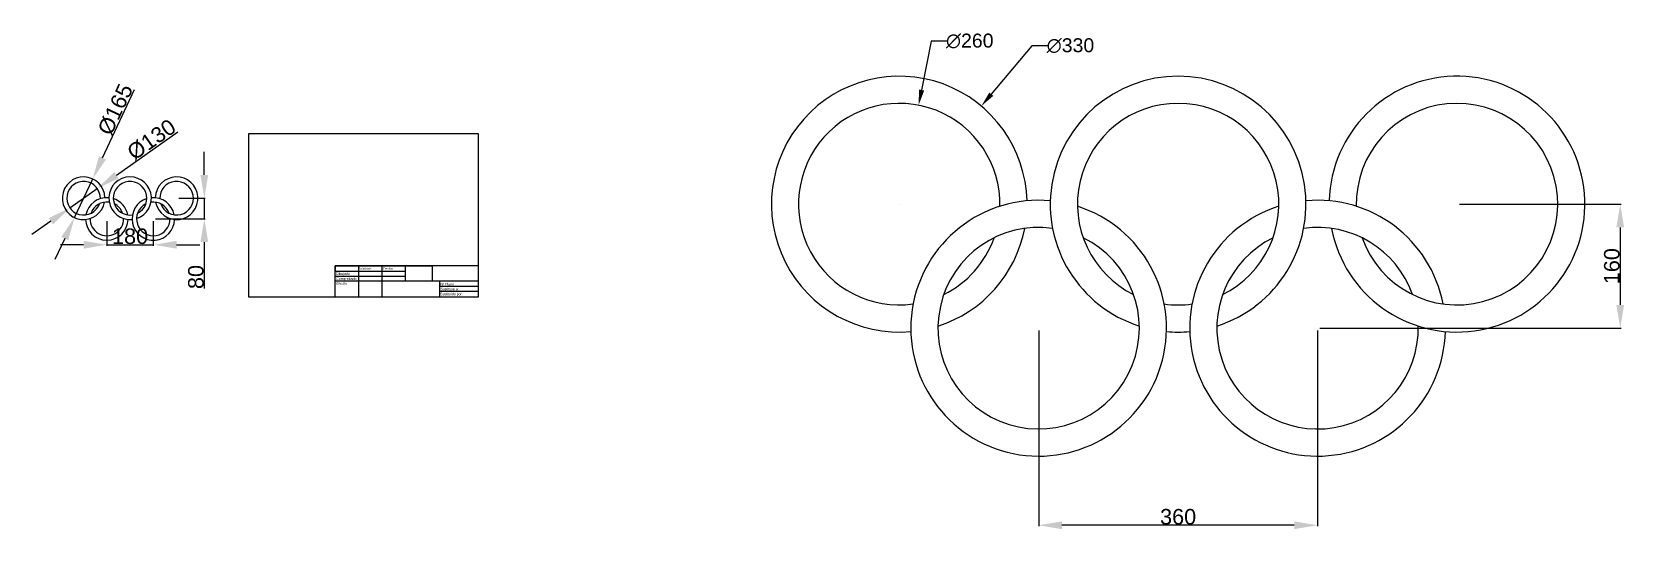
# Model space of a CAD drawing. Header units: millimetres. Extents: x 5849 to 7904, y 3406 to 4047.
import ezdxf

# ---------------------------------------------------------------- set-up
doc = ezdxf.new("R2010")
doc.units = ezdxf.units.MM
doc.layers.add('Cotas', color=251, linetype='Continuous')
doc.styles.get("Standard").update_dxf_attribs({"font": 'arial.ttf'})
doc.dimstyles.new('ISO-25', dxfattribs={"dimtxt": 20, "dimasz": 30, "dimexe": 1.25, "dimexo": 3, "dimtad": 1, "dimtxsty": 'Standard', "dimcen": 2.5, "dimadec": 0, "dimazin": 0, "dimtfac": 1, "dimtmove": 0, "dimatfit": 1, "dimfxl": 1, "dimarcsym": 0})
doc.dimstyles.get("Standard").update_dxf_attribs({"dimtxt": 0.18, "dimasz": 0.18, "dimexe": 0.18, "dimexo": 0.0625, "dimgap": 0.09, "dimtad": 0, "dimtih": 1, "dimtoh": 1, "dimdec": 4, "dimzin": 0, "dimdsep": 46, "dimtxsty": 'Standard', "dimcen": 0.09, "dimadec": 0, "dimazin": 0, "dimtfac": 1, "dimtdec": 4, "dimtofl": 0, "dimtmove": 0, "dimatfit": 3, "dimfxl": 1, "dimtolj": 1, "dimtzin": 0, "dimarcsym": 0})

# ---------------------------------------------------------------- blocks, each defined once
blk = doc.blocks.new('*D1')
at = {"layer": 'Cotas', "color": 0, "lineweight": -2, "transparency": 16777216}
for p, q in [((5957.7, 3862.6), (6037.1, 3918.4)), ((5897.7, 3820.4), (5933.1, 3845.3)), ((5873.1, 3803.1), (5848.6, 3785.9))]:
    blk.add_line(p, q, dxfattribs=at)
at = {"layer": 'Cotas', "color": 0, "transparency": 16777216}
for points in [[(5954.8, 3866.6), (5960.5, 3858.5), (5933.1, 3845.3)], [(5870.3, 3807.2), (5876, 3799), (5897.7, 3820.4)]]:
    blk.add_solid(points, dxfattribs=at)
at = {"layer": 'Defpoints', "color": 0, "transparency": 16777216}
for p in [(5933.1, 3845.3), (5897.7, 3820.4)]:
    blk.add_point(p, dxfattribs=at)
at = {"layer": 'Cotas', "color": 0, "transparency": 16777216, "insert": (6003.1, 3908.4), "char_height": 20, "attachment_point": 5, "rotation": 35.1146}
blk.add_mtext('%%C130', dxfattribs=at)
blk = doc.blocks.new('*D2')
at = {"layer": 'Cotas', "color": 0, "lineweight": -2, "transparency": 16777216}
for p, q in [((5939.8, 3884.9), (5981.1, 3973.1)), ((5903.7, 3807.9), (5927.1, 3857.7)), ((5891, 3780.8), (5878.3, 3753.6))]:
    blk.add_line(p, q, dxfattribs=at)
at = {"layer": 'Cotas', "color": 0, "transparency": 16777216}
for points in [[(5935.2, 3887), (5944.3, 3882.8), (5927.1, 3857.7)], [(5886.5, 3782.9), (5895.5, 3778.6), (5903.7, 3807.9)]]:
    blk.add_solid(points, dxfattribs=at)
at = {"layer": 'Defpoints', "color": 0, "transparency": 16777216}
for p in [(5927.1, 3857.7), (5903.7, 3807.9)]:
    blk.add_point(p, dxfattribs=at)
at = {"layer": 'Cotas', "color": 0, "transparency": 16777216, "insert": (5956.5, 3947.4), "char_height": 20, "width": 28.286, "attachment_point": 5, "rotation": 64.905}
blk.add_mtext('%%C165', dxfattribs=at)
blk = doc.blocks.new('*D3')
at = {"layer": 'Cotas', "color": 0, "lineweight": -2, "transparency": 16777216}
for p, q in [((5945.4, 3803.2), (5945.4, 3771.6)), ((6005.4, 3803.2), (6005.4, 3771.6)), ((5915.4, 3772.8), (5885.4, 3772.8)), ((5945.4, 3772.8), (6005.4, 3772.8)), ((6035.4, 3772.8), (6065.4, 3772.8))]:
    blk.add_line(p, q, dxfattribs=at)
at = {"layer": 'Cotas', "color": 0, "transparency": 16777216}
for points in [[(5915.4, 3777.8), (5915.4, 3767.8), (5945.4, 3772.8)], [(6035.4, 3777.8), (6035.4, 3767.8), (6005.4, 3772.8)]]:
    blk.add_solid(points, dxfattribs=at)
at = {"layer": 'Defpoints', "color": 0, "transparency": 16777216}
for p in [(5945.4, 3806.2), (6005.4, 3806.2), (6005.4, 3772.8)]:
    blk.add_point(p, dxfattribs=at)
at = {"layer": 'Cotas', "color": 0, "transparency": 16777216, "insert": (5975.4, 3783.7), "char_height": 20, "attachment_point": 5}
blk.add_mtext('180', dxfattribs=at)
blk = doc.blocks.new('*D4')
at = {"layer": 'Cotas', "color": 0, "lineweight": -2, "transparency": 16777216}
for p, q in [((6071.2, 3862.8), (6071.2, 3892.8)), ((6038.4, 3832.8), (6072.5, 3832.8)), ((6071.2, 3832.8), (6071.2, 3806.2)), ((6008.4, 3806.2), (6072.5, 3806.2)), ((6071.2, 3776.2), (6071.2, 3716.3))]:
    blk.add_line(p, q, dxfattribs=at)
at = {"layer": 'Cotas', "color": 0, "transparency": 16777216}
for points in [[(6066.2, 3862.8), (6076.2, 3862.8), (6071.2, 3832.8)], [(6066.2, 3776.2), (6076.2, 3776.2), (6071.2, 3806.2)]]:
    blk.add_solid(points, dxfattribs=at)
at = {"layer": 'Defpoints', "color": 0, "transparency": 16777216}
for p in [(6035.4, 3832.8), (6005.4, 3806.2), (6071.2, 3806.2)]:
    blk.add_point(p, dxfattribs=at)
at = {"layer": 'Cotas', "color": 0, "transparency": 16777216, "insert": (6060.4, 3731.2), "char_height": 20, "attachment_point": 5, "rotation": 90}
blk.add_mtext('80', dxfattribs=at)
blk = doc.blocks.new('*D5')
at = {"layer": 'Cotas', "color": 0, "lineweight": -2, "transparency": 16777216}
for p, q in [((7691.2, 3825.2), (7900.2, 3825.2)), ((7898.9, 3795.2), (7898.9, 3695.2)), ((7511.2, 3665.2), (7900.2, 3665.2))]:
    blk.add_line(p, q, dxfattribs=at)
at = {"layer": 'Cotas', "color": 0, "transparency": 16777216}
for points in [[(7893.9, 3795.2), (7903.9, 3795.2), (7898.9, 3825.2)], [(7893.9, 3695.2), (7903.9, 3695.2), (7898.9, 3665.2)]]:
    blk.add_solid(points, dxfattribs=at)
at = {"layer": 'Defpoints', "color": 0, "transparency": 16777216}
for p in [(7688.2, 3825.2), (7508.2, 3665.2), (7898.9, 3665.2)]:
    blk.add_point(p, dxfattribs=at)
at = {"layer": 'Cotas', "color": 0, "transparency": 16777216, "insert": (7888.1, 3745.2), "char_height": 20, "attachment_point": 5, "rotation": 90}
blk.add_mtext('160', dxfattribs=at)
blk = doc.blocks.new('*D6')
at = {"layer": 'Cotas', "color": 0, "lineweight": -2, "transparency": 16777216}
for p, q in [((7148.2, 3662.2), (7148.2, 3409.8)), ((7508.2, 3662.2), (7508.2, 3409.8)), ((7478.2, 3411), (7178.2, 3411))]:
    blk.add_line(p, q, dxfattribs=at)
at = {"layer": 'Cotas', "color": 0, "transparency": 16777216}
for points in [[(7178.2, 3416), (7178.2, 3406), (7148.2, 3411)], [(7478.2, 3416), (7478.2, 3406), (7508.2, 3411)]]:
    blk.add_solid(points, dxfattribs=at)
at = {"layer": 'Defpoints', "color": 0, "transparency": 16777216}
for p in [(7148.2, 3665.2), (7508.2, 3665.2), (7148.2, 3411)]:
    blk.add_point(p, dxfattribs=at)
at = {"layer": 'Cotas', "color": 0, "transparency": 16777216, "insert": (7328.2, 3421.9), "char_height": 20, "attachment_point": 5}
blk.add_mtext('360', dxfattribs=at)
blk = doc.blocks.new('*D8')
at = {"layer": 'Cotas', "color": 0, "lineweight": -2, "ltscale": 20, "transparency": 16777216}
for p, q in [((7139.4, 4029.6), (7087, 3967)), ((7159.4, 4029.6), (7139.4, 4029.6)), ((6968.1, 3825.2), (6968.3, 3825.2)), ((6968.2, 3825.1), (6968.2, 3825.3))]:
    blk.add_line(p, q, dxfattribs=at)
at = {"layer": 'Cotas', "color": 0, "ltscale": 20, "transparency": 16777216}
blk.add_solid([(7084.5, 3969.2), (7089.6, 3964.9), (7074.2, 3951.7)], dxfattribs=at)
at = {"layer": 'Defpoints', "color": 0, "ltscale": 20, "transparency": 16777216}
for p in [(7074.2, 3951.7), (6862.2, 3698.7)]:
    blk.add_point(p, dxfattribs=at)
at = {"layer": 'Cotas', "color": 0, "ltscale": 20, "transparency": 16777216, "insert": (7189.2, 4029.6), "char_height": 18, "attachment_point": 5}
blk.add_mtext('\\A1;∅330', dxfattribs=at)
blk = doc.blocks.new('*D9')
at = {"layer": 'Cotas', "color": 0, "lineweight": -2, "ltscale": 20, "transparency": 16777216}
for p, q in [((7009.5, 4035.6), (6997.1, 3972.4)), ((7029.5, 4035.6), (7009.5, 4035.6))]:
    blk.add_line(p, q, dxfattribs=at)
at = {"layer": 'Cotas', "color": 0, "ltscale": 20, "transparency": 16777216}
blk.add_solid([(6993.8, 3973), (7000.4, 3971.8), (6993.2, 3952.8)], dxfattribs=at)
at = {"layer": 'Defpoints', "color": 0, "ltscale": 20, "transparency": 16777216}
for p in [(6993.2, 3952.8), (6943.2, 3697.6)]:
    blk.add_point(p, dxfattribs=at)
at = {"layer": 'Cotas', "color": 0, "ltscale": 20, "transparency": 16777216, "insert": (7059.2, 4035.6), "char_height": 18, "attachment_point": 5}
blk.add_mtext('\\A1;∅260', dxfattribs=at)

msp = doc.modelspace()

# ---------------------------------------------------------------- linework, layer by layer
for p, q in [((6240.281, 3705.839), (6240.281, 3745.839)), ((6425.281, 3745.839), (6240.281, 3745.839)), ((6240.281, 3745.839), (6270.281, 3745.839)), ((6240.281, 3745.839), (6240.281, 3738.839)), ((6270.281, 3745.839), (6270.281, 3705.839)), ((6270.281, 3745.839), (6300.281, 3745.839)), ((6300.281, 3745.839), (6300.281, 3705.839)), ((6300.281, 3745.839), (6330.281, 3745.839)), ((6330.281, 3745.839), (6330.281, 3725.839)), ((6330.281, 3745.839), (6365.281, 3745.839)), ((6365.281, 3745.839), (6365.281, 3725.839)), ((6425.281, 3705.839), (6425.281, 3745.839)), ((6240.281, 3738.839), (6330.281, 3738.839)), ((6240.281, 3725.839), (6240.281, 3732.339)), ((6240.281, 3732.339), (6330.281, 3732.339)), ((6425.281, 3725.839), (6240.281, 3725.839)), ((6375.281, 3705.839), (6375.281, 3725.839)), ((6240.281, 3705.839), (6425.281, 3705.839)), ((6330.281, 3705.839), (6375.281, 3705.839)), ((6425.281, 3718.839), (6375.281, 3718.839)), ((6425.281, 3712.339), (6375.281, 3712.339))]:
    msp.add_line(p, q)
msp.add_lwpolyline([(6128.281, 3705.839), (6425.281, 3705.839), (6425.281, 3915.839), (6128.281, 3915.839)], close=True)
for centre, radius, start, end in [((6968.197, 3825.208), 165, 1.497366, 275.235555), ((7328.197, 3825.208), 165, 287.650437, 252.349563), ((7688.197, 3825.208), 165, 190.917516, 178.502634), ((6968.197, 3825.208), 130, 358.78016, 277.952761), ((7328.197, 3825.208), 130, 296.228096, 243.771904), ((7688.197, 3825.208), 130, 199.495174, 181.21984), ((5915.391, 3832.84), 27.5, 1.497366, 349.082484), ((5915.391, 3832.84), 21.667, 358.78016, 340.504826), ((5975.391, 3832.84), 27.5, 287.650437, 275.235555), ((5975.391, 3832.84), 21.667, 296.228096, 277.952761), ((6035.391, 3832.84), 27.5, 190.917516, 178.502634), ((6035.391, 3832.84), 21.667, 199.495174, 181.21984), ((5945.391, 3806.173), 27.5, 84.764445, 169.082484), ((5945.391, 3806.173), 21.667, 82.047239, 160.504826), ((5945.391, 3806.173), 27.5, 10.917516, 72.349563), ((5945.391, 3806.173), 21.667, 19.495174, 63.771904), ((6005.391, 3806.173), 27.5, 107.650437, 358.502634), ((6005.391, 3806.173), 21.667, 116.228096, 1.21984), ((6005.391, 3806.173), 21.667, 19.495174, 97.952761), ((6005.391, 3806.173), 27.5, 10.917516, 95.235555), ((7148.197, 3665.208), 165, 84.764445, 72.349563), ((7508.197, 3665.208), 165, 10.917516, 95.235555), ((5945.391, 3806.173), 27.5, 181.497366, 358.502634), ((5945.391, 3806.173), 21.667, 178.78016, 1.21984), ((7508.197, 3665.208), 165, 107.650437, 358.502634), ((7148.197, 3665.208), 130, 82.047239, 63.771904), ((6968.197, 3825.208), 165, 287.650437, 349.082484), ((7508.197, 3665.208), 130, 19.495174, 97.952761), ((6968.197, 3825.208), 130, 296.228096, 340.504826), ((7508.197, 3665.208), 130, 116.228096, 1.21984), ((7328.197, 3825.208), 130, 262.047239, 277.952761), ((7328.197, 3825.208), 165, 264.764445, 275.235555)]:
    msp.add_arc(centre, radius, start, end)

# ---------------------------------------------------------------- texts
for s, p in [('Nombre', (6270.778, 3740.56)), ('Fecha', (6301.761, 3740.516)), ('Dibujado', (6241.362, 3733.874)), ('Comprobado', (6241.57, 3727.502)), ('Escala', (6241.834, 3721.23)), ('Nº Plano', (6375.987, 3720.355)), ('Sustituido por:', (6375.901, 3707.64)), ('Sustituye a:', (6376.119, 3714.13))]:
    msp.add_text(s, height=3.2256).set_placement(p)

# ---------------------------------------------------------------- dimensions: what is measured, and where the dimension line sits
at = {"layer": 'Cotas', "ltscale": 20}
for p1, p2, override, picture, middle in [((6862.231, 3698.732), (7074.164, 3951.683), {"dimtxt": 18, "dimasz": 20, "dimdec": 0}, '*D8', (7189.166, 4029.58)), ((6943.152, 3697.643), (6993.243, 3952.772), {"dimtxt": 18, "dimasz": 20, "dimdec": 0, "dimcen": 0}, '*D9', (7059.243, 4035.609))]:
    dim = msp.add_diameter_dim_2p(p1=p1, p2=p2, dimstyle='Standard', override=override, dxfattribs=at)
    dim.commit()
    dim.dimension.update_dxf_attribs({"geometry": picture, "text_midpoint": middle, "dimtype": 163})
at = {"layer": 'Cotas'}
for p1, p2, text, picture, middle in [((5903.727, 3807.936), (5927.054, 3857.744), '%%C165', '*D2', (5966.783, 3942.576)), ((5897.667, 3820.377), (5933.114, 3845.303), '%%C130', '*D1', (6009.65, 3899.122))]:
    dim = msp.add_diameter_dim_2p(p1=p1, p2=p2, text=text, dimstyle='ISO-25', dxfattribs=at)
    dim.commit()
    dim.dimension.update_dxf_attribs({"geometry": picture, "text_midpoint": middle, "dimtype": 163})
dim = msp.add_linear_dim(base=(6071.229, 3806.173), p1=(6035.391, 3832.84), p2=(6005.391, 3806.173), angle=90, text='80', dimstyle='ISO-25', dxfattribs=at)
dim.commit()
dim.dimension.update_dxf_attribs({"geometry": '*D4', "text_midpoint": (6060.393, 3731.244)})
dim = msp.add_linear_dim(base=(7898.949, 3665.208), p1=(7688.197, 3825.208), p2=(7508.197, 3665.208), angle=90, dimstyle='ISO-25', dxfattribs=at)
dim.commit()
dim.dimension.update_dxf_attribs({"geometry": '*D5', "text_midpoint": (7888.112, 3745.208)})
dim = msp.add_linear_dim(base=(6005.391, 3772.843), p1=(5945.391, 3806.173), p2=(6005.391, 3806.173), text='180', dimstyle='ISO-25', dxfattribs=at)
dim.commit()
dim.dimension.update_dxf_attribs({"geometry": '*D3', "text_midpoint": (5975.391, 3783.68)})
dim = msp.add_linear_dim(base=(7148.197, 3411.013), p1=(7508.197, 3665.208), p2=(7148.197, 3665.208), dimstyle='ISO-25', dxfattribs=at)
dim.commit()
dim.dimension.update_dxf_attribs({"geometry": '*D6', "text_midpoint": (7328.197, 3421.856)})

doc.saveas('drawing.dxf')
